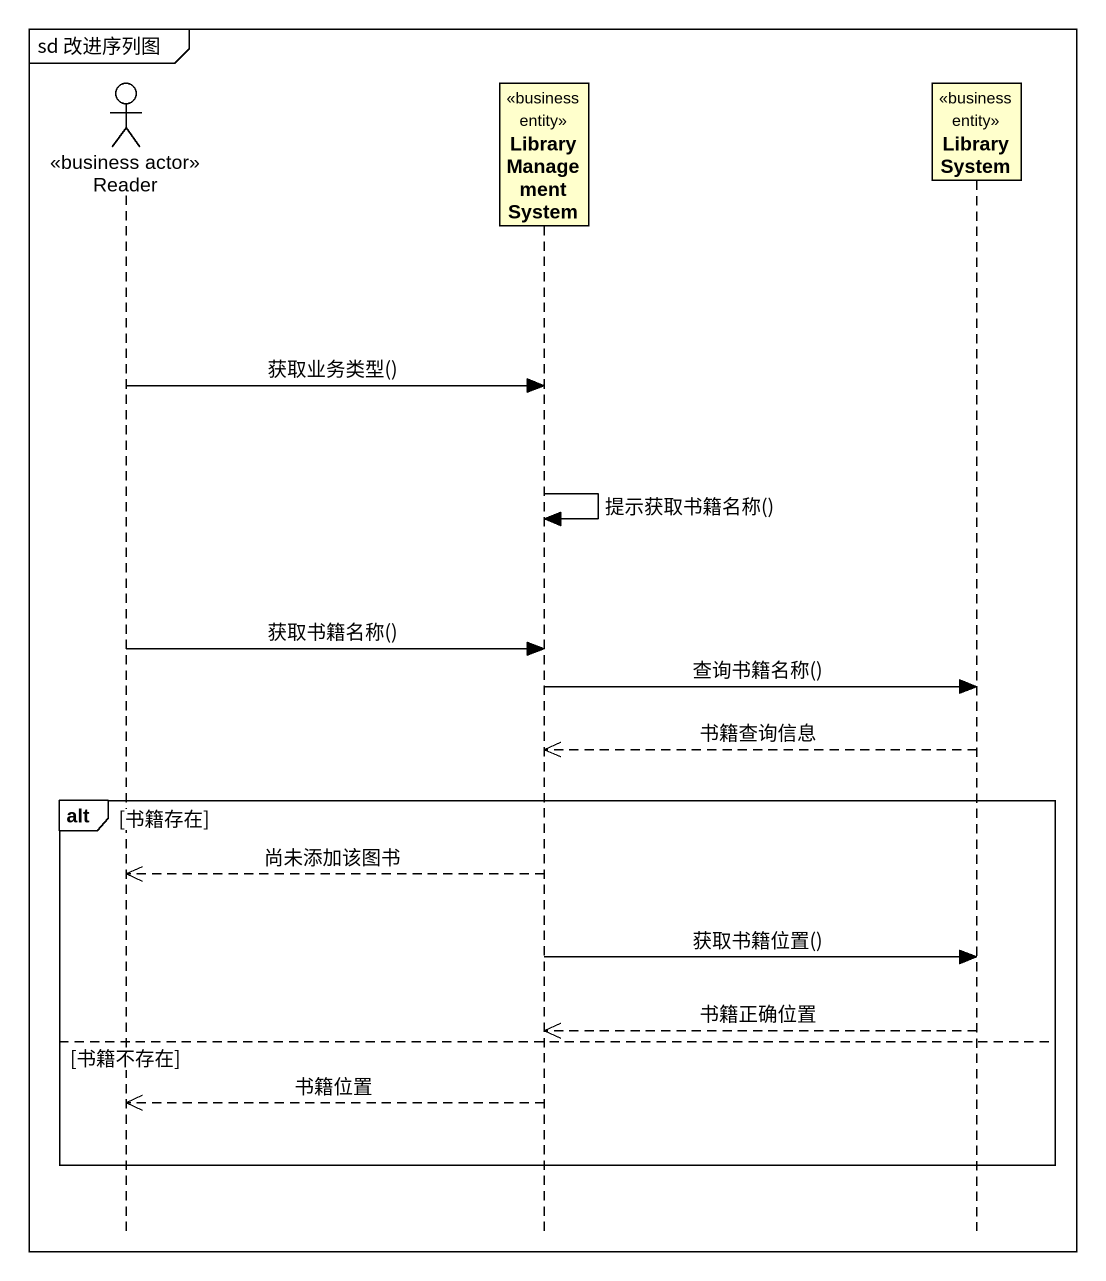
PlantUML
@startuml
mainframe sd 改进序列图
hide footbox
actor Reader <<business actor>>
participant LibraryManagementSystem <<business entity>>
participant LibrarySystem <<business entity>>

Reader -> LibraryManagementSystem : 获取业务类型()
LibraryManagementSystem -> LibraryManagementSystem : 提示获取书籍名称()
Reader -> LibraryManagementSystem : 获取书籍名称()
LibraryManagementSystem -> LibrarySystem : 查询书籍名称()
LibrarySystem -->> LibraryManagementSystem : 书籍查询信息
alt 书籍存在
  LibraryManagementSystem -->> Reader : 尚未添加该图书
  LibraryManagementSystem -> LibrarySystem : 获取书籍位置()
  LibrarySystem -->> LibraryManagementSystem : 书籍正确位置
else 书籍不存在
  LibraryManagementSystem -->> Reader : 书籍位置
end
@enduml
